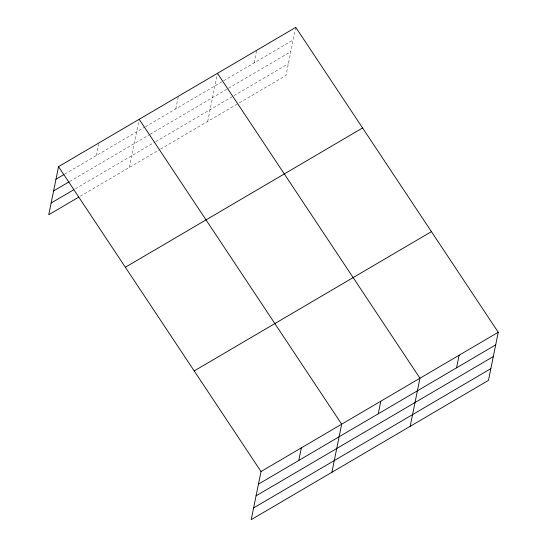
<?xml version="1.0" encoding="UTF-8"?>
<svg xmlns="http://www.w3.org/2000/svg" width="547" height="547" viewBox="0 0 547 547"><rect width="100%" height="100%" fill="white"/><g stroke="black" fill="none" stroke-linecap="round" stroke-linejoin="round"><path stroke-width="0.41" stroke-dasharray="2.73 2.05" d="M96.306 155.546L98.87 142.952M129.407 167.389L139.198 119.273M175.778 108.887L178.343 96.293M207.696 121.427L217.48 73.312M254.068 62.926L256.625 50.331M295.77 27.35L285.985 75.459L238.868 103.123M64.772 174.055L144.606 127.184M145.331 126.76L222.896 81.223M223.62 80.799L293.206 39.945M69.722 181.474L149.475 134.651M150.199 134.227L227.757 88.689M228.482 88.265L290.826 51.664M75.329 188.818L154.986 142.049M155.717 141.625L233.275 96.087M234 95.657L288.365 63.739M80.279 196.229L159.854 149.516M160.579 149.085L238.143 103.547"/><path stroke-width="0.82" d="M58.536 166.63L261.015 471.541L251.23 519.65L488.464 380.37L498.249 332.255L295.77 27.35L58.536 166.63L48.751 214.745L78.816 197.091M298.785 460.451L301.349 447.863M331.892 472.293L341.677 424.185L139.198 119.273M378.257 413.792L380.821 401.204M410.175 426.332L419.966 378.223L217.48 73.312M456.547 367.83L459.111 355.235M55.972 179.225L64.04 174.486M53.592 190.944L68.99 181.905M51.131 203.019L73.866 189.679M125.359 267.251L362.586 127.971M194.199 370.921L431.433 231.641M261.015 471.541L498.249 332.255M258.457 484.129L495.691 344.849M256.071 495.856L493.305 356.569M253.617 507.931L490.85 368.651"/></g></svg>
